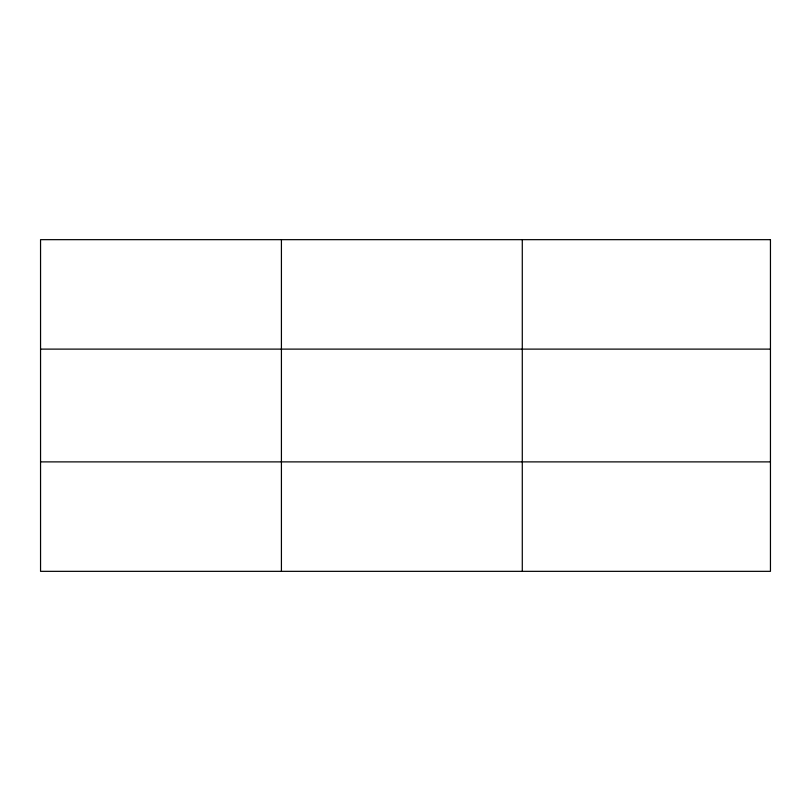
<?xml version="1.0" encoding="UTF-8"?>
<svg xmlns="http://www.w3.org/2000/svg" width="811" height="811" viewBox="0 0 811 811"><rect width="100%" height="100%" fill="white"/><g stroke="black" fill="none" stroke-linecap="round" stroke-linejoin="round"><path stroke-width="1.22" d="M281.417 571.339L281.417 239.661M522.284 571.339L522.284 239.661M40.55 349.115L770.45 349.115M40.55 461.885L770.45 461.885M770.45 239.661L770.45 571.339L40.55 571.339L40.55 239.661L770.45 239.661"/></g></svg>
